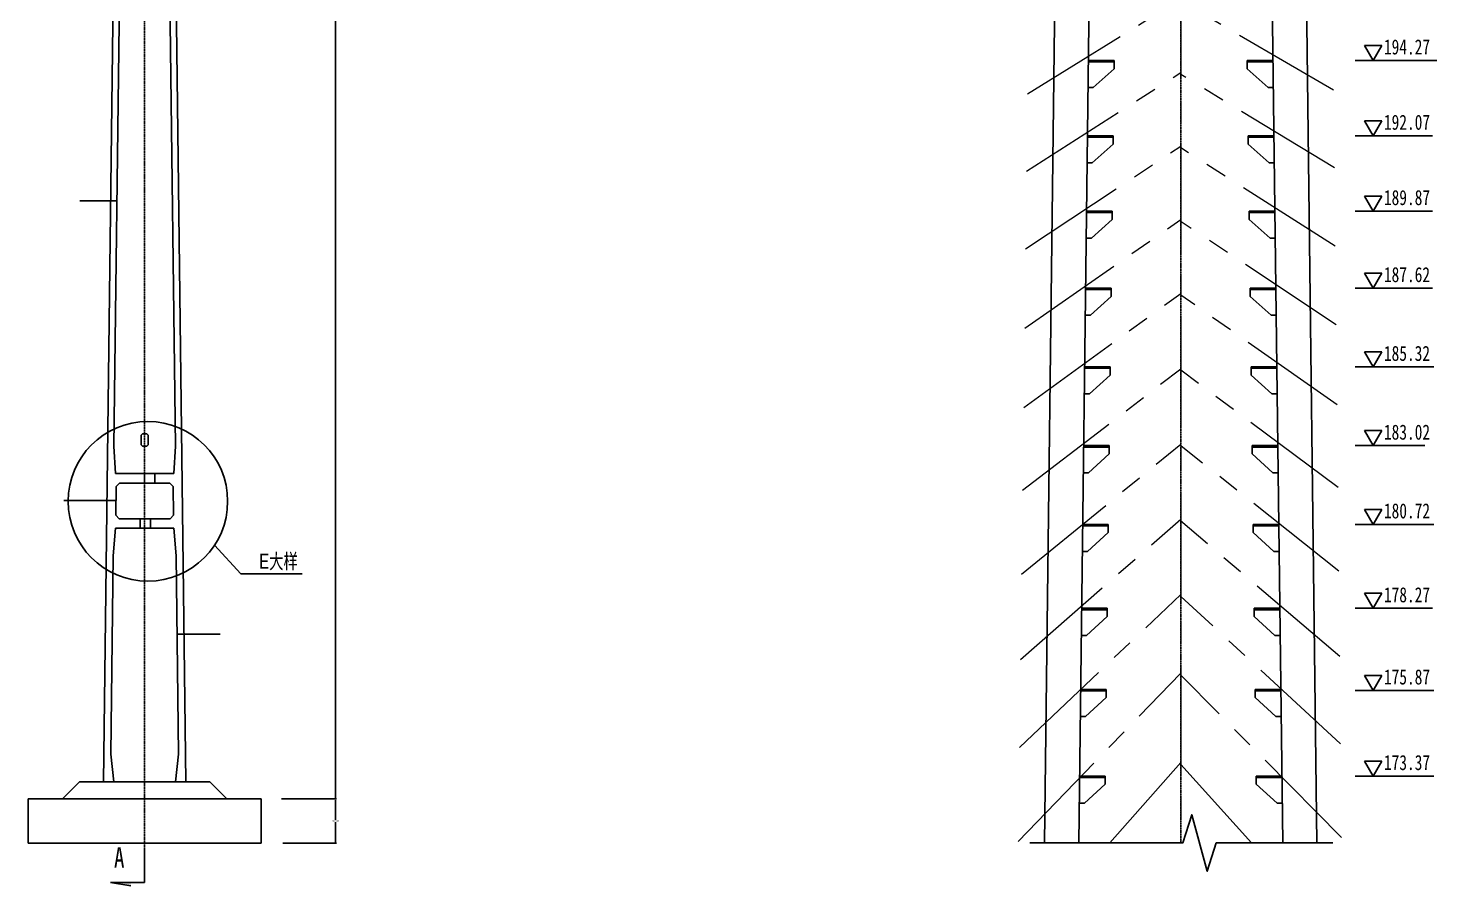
# Model space of a CAD drawing. Header units: millimetres. Extents: x 32645 to 210887, y 65210 to 90102.
# Drawn here: x 76459 to 97028, y 65790 to 78314 of the extents above; entities that cross this region are included whole.
import ezdxf

# ---------------------------------------------------------------- set-up
doc = ezdxf.new("R2010")
doc.units = ezdxf.units.MM
doc.linetypes.add('CENTER', pattern=[50.800000000000004, 31.75, -6.349999999999999, 6.349999999999999, -6.349999999999999])
doc.linetypes.add('DASHDOT', pattern=[1, 0.5, -0.25, 0, -0.25])
for name, color, linetype in [('1', 7, 'Continuous'), ('CX', 3, 'Continuous'), ('CYAN', 4, 'Continuous'), ('RED', 1, 'Continuous'), ('YC', 2, 'Continuous'), ('文本', 7, 'Continuous'), ('细实线', 7, 'Continuous')]:
    doc.layers.add(name, color=color, linetype=linetype)
doc.layers.add('中心线', color=1, linetype='CENTER', lineweight=15)
doc.styles.add('FS', font='', dxfattribs={"width": 0.7})
doc.styles.get("Standard").update_dxf_attribs({"font": 'arial.ttf'})
doc.styles.get('FS').set_extended_font_data('FangSong_GB2312')
doc.dimstyles.get("Standard").update_dxf_attribs({"dimtxt": 0.18, "dimasz": 0.18, "dimexe": 0.18, "dimexo": 0.0625, "dimgap": 0.09, "dimtad": 0, "dimtih": 1, "dimtoh": 1, "dimdec": 4, "dimzin": 0, "dimdsep": 46, "dimtxsty": 'Standard', "dimcen": 0.09, "dimadec": 0, "dimazin": 0, "dimtfac": 1, "dimtdec": 4, "dimtofl": 0, "dimtmove": 0, "dimatfit": 3, "dimfxl": 1, "dimtolj": 1, "dimtzin": 0, "dimarcsym": 0})

# ---------------------------------------------------------------- blocks, each defined once
blk = doc.blocks.new('*D1130')
at = {"layer": '1', "color": 0, "lineweight": -2, "transparency": 16777216}
for p, q in [((77664.99024652675, 75791.68346925444), (77211.9424123761, 75791.68346925444)), ((77664.99024652675, 75791.74596925444), (77664.99024652675, 75791.86346925443)), ((77754.81024652676, 75791.68346925444), (77665.17024652674, 75791.68346925444)), ((77754.99024652675, 75791.74596925444), (77754.99024652675, 75791.86346925443))]:
    blk.add_line(p, q, dxfattribs=at)
at = {"layer": '1', "color": 0, "transparency": 16777216}
for points in [[(77665.17024652674, 75791.71346925444), (77665.17024652674, 75791.65346925444), (77664.99024652675, 75791.68346925444)], [(77754.81024652676, 75791.71346925444), (77754.81024652676, 75791.65346925444), (77754.99024652675, 75791.68346925444)]]:
    blk.add_solid(points, dxfattribs=at)
at = {"layer": 'DEFPOINTS', "color": 0, "transparency": 16777216}
for p in [(77664.99024652675, 75791.68346925444), (77754.99024652675, 75791.68346925444), (77754.99024652675, 75791.68346925444)]:
    blk.add_point(p, dxfattribs=at)
at = {"layer": '1', "color": 0, "transparency": 16777216, "insert": (77211.40916544567, 75791.68346925444), "char_height": 0.18, "attachment_point": 5}
blk.add_mtext('\\A1;90.0000', dxfattribs=at)
blk = doc.blocks.new('*D1142')
at = {"layer": 'CYAN', "color": 0, "lineweight": -2, "transparency": 16777216}
for p, q in [((78509.82710679116, 87460.49690656568), (80944.78059582922, 87460.49690656568)), ((80944.60059582922, 87460.31690656568), (80944.60059582922, 77260.67880970323)), ((80944.60059582922, 67060.67690656518), (80944.60059582922, 77260.31500342763)), ((80157.87999026639, 67060.49690656518), (80944.78059582922, 67060.49690656518))]:
    blk.add_line(p, q, dxfattribs=at)
at = {"layer": 'CYAN', "color": 0, "transparency": 16777216}
for points in [[(80944.57059582922, 87460.31690656568), (80944.63059582922, 87460.31690656568), (80944.60059582922, 87460.49690656568)], [(80944.57059582922, 67060.67690656518), (80944.63059582922, 67060.67690656518), (80944.60059582922, 67060.49690656518)]]:
    blk.add_solid(points, dxfattribs=at)
at = {"layer": 'DEFPOINTS', "color": 0, "transparency": 16777216}
for p in [(78509.76460679116, 87460.49690656568), (80944.60059582922, 87460.49690656568), (80157.81749026639, 67060.49690656518)]:
    blk.add_point(p, dxfattribs=at)
at = {"layer": 'CYAN', "color": 0, "transparency": 16777216, "insert": (80944.60059582921, 77260.49690656544), "char_height": 0.18, "attachment_point": 5}
blk.add_mtext('\\A1;20400.0000', dxfattribs=at)
blk = doc.blocks.new('*D1144')
at = {"layer": 'CYAN', "color": 0, "lineweight": -2, "transparency": 16777216}
for p, q in [((80164.06749026639, 67060.49690656518), (80962.60059582921, 67060.49690656518)), ((80944.60059582921, 67042.49690656518), (80944.60059582921, 66753.68722034378)), ((80944.60059582921, 66428.4969065644), (80944.60059582921, 66717.3065927858)), ((80177.56111577539, 66410.4969065644), (80962.60059582921, 66410.4969065644))]:
    blk.add_line(p, q, dxfattribs=at)
at = {"layer": 'CYAN', "color": 0, "transparency": 16777216}
for points in [[(80941.60059582921, 67042.49690656518), (80947.60059582921, 67042.49690656518), (80944.60059582921, 67060.49690656518)], [(80941.60059582921, 66428.4969065644), (80947.60059582921, 66428.4969065644), (80944.60059582921, 66410.4969065644)]]:
    blk.add_solid(points, dxfattribs=at)
at = {"layer": 'DEFPOINTS', "color": 0, "transparency": 16777216}
for p in [(80157.81749026639, 67060.49690656518), (80944.60059582921, 67060.49690656518), (80171.31111577539, 66410.4969065644)]:
    blk.add_point(p, dxfattribs=at)
at = {"layer": 'CYAN', "color": 0, "transparency": 16777216, "insert": (80944.6005958292, 66735.4969065648), "char_height": 18, "attachment_point": 5}
blk.add_mtext('\\A1;650.0000', dxfattribs=at)
blk = doc.blocks.new('*D1205')
at = {"layer": '1', "color": 0, "lineweight": -2, "transparency": 16777216}
for p, q in [((78633.05165613574, 69463.62322939181), (78633.05165613574, 69463.74072939181)), ((78633.23165613573, 69463.56072939181), (78732.87165613574, 69463.56072939181)), ((78733.05165613574, 69463.62322939181), (78733.05165613574, 69463.74072939181)), ((78733.05165613574, 69463.56072939181), (79264.68668600189, 69463.56072939181))]:
    blk.add_line(p, q, dxfattribs=at)
at = {"layer": '1', "color": 0, "transparency": 16777216}
for points in [[(78633.23165613573, 69463.59072939181), (78633.23165613573, 69463.53072939182), (78633.05165613574, 69463.56072939181)], [(78732.87165613574, 69463.59072939181), (78732.87165613574, 69463.53072939182), (78733.05165613574, 69463.56072939181)]]:
    blk.add_solid(points, dxfattribs=at)
at = {"layer": 'DEFPOINTS', "color": 0, "transparency": 16777216}
for p in [(78633.05165613574, 69463.56072939181), (78633.05165613574, 69463.56072939181), (78733.05165613574, 69463.56072939181)]:
    blk.add_point(p, dxfattribs=at)
at = {"layer": '1', "color": 0, "transparency": 16777216, "insert": (79265.28138586547, 69463.56072939181), "char_height": 0.18, "attachment_point": 5}
blk.add_mtext('\\A1;100.0000', dxfattribs=at)
blk = doc.blocks.new('*D1292')
at = {"layer": '1', "color": 0, "lineweight": -2, "transparency": 16777216}
for p, q in [((77610.7315137799, 71418.42960985759), (76981.79857270104, 71418.42960985759)), ((77610.7315137799, 71418.49210985759), (77610.7315137799, 71418.60960985758)), ((77740.55168481659, 71418.42960985759), (77610.9115137799, 71418.42960985759)), ((77740.73168481658, 71418.38089541419), (77740.73168481658, 71418.2496098576))]:
    blk.add_line(p, q, dxfattribs=at)
at = {"layer": '1', "color": 0, "transparency": 16777216}
for points in [[(77610.9115137799, 71418.45960985759), (77610.9115137799, 71418.39960985759), (77610.7315137799, 71418.42960985759)], [(77740.55168481659, 71418.45960985759), (77740.55168481659, 71418.39960985759), (77740.73168481658, 71418.42960985759)]]:
    blk.add_solid(points, dxfattribs=at)
at = {"layer": 'DEFPOINTS', "color": 0, "transparency": 16777216}
for p in [(77610.7315137799, 71418.42960985759), (77740.73168481658, 71418.44339541419), (77740.73168481658, 71418.42960985759)]:
    blk.add_point(p, dxfattribs=at)
at = {"layer": '1', "color": 0, "transparency": 16777216, "insert": (76981.20448675287, 71418.42960985759), "char_height": 0.18, "attachment_point": 5}
blk.add_mtext('\\A1;130.0002', dxfattribs=at)

msp = doc.modelspace()

# ---------------------------------------------------------------- hatches: boundary and pattern name
at = {"layer": '细实线', "ltscale": 10}
msp.add_hatch(color=256, dxfattribs=at).paths.add_polyline_path([(77959.76460679802, 65789.51978541765), (77959.76460679802, 65839.51978542045), (77659.76460677567, 65839.51978541765)])

# ---------------------------------------------------------------- linework, layer by layer
at = {"layer": '1', "color": 1, "linetype": 'DASHDOT'}
for p, q in [((78159.76460679116, 87568.3444590804), (78159.76460679116, 66158.93407670442)), ((93287.98517608645, 86231.31084458408), (93287.98517608645, 66415.56967321612))]:
    msp.add_line(p, q, dxfattribs=at)
at = {"layer": '1', "color": 1}
for p, q in [((78109.76460679116, 72370.49685826871), (78129.76460679116, 72390.49685826871)), ((78109.76460679116, 72370.4968582687), (78109.76460679116, 72230.49685826869)), ((78129.76460679116, 72210.49685826869), (78109.76460679116, 72230.49685826869)), ((78129.76460679116, 72390.49685826871), (78189.76460679116, 72390.49685826871)), ((78129.76460679116, 72210.49685826869), (78189.76460679117, 72210.49685826869)), ((78209.76460679116, 72370.49685826871), (78189.76460679116, 72390.49685826871)), ((78209.76460679116, 72230.49685826869), (78189.76460679116, 72210.49685826869)), ((78209.76460679116, 72370.49685826871), (78209.76460679116, 72230.49685826869)), ((77735.59587170063, 71810.49685826871), (78583.93334188168, 71810.4968582687)), ((78159.76460679116, 71810.4968582687), (78159.76460679116, 71670.49685826871)), ((78309.76460679116, 71810.4968582687), (78309.76460679116, 71670.49685826871)), ((77738.02003119072, 71199.88411317063), (77743.2307582924, 71619.8687175652)), ((77793.85889899591, 71670.49685826871), (77743.85889899591, 71620.49685826871)), ((77793.85889899591, 71670.49685826871), (78525.67031458642, 71670.4968582687)), ((78575.67031458642, 71620.4968582687), (78525.6703145864, 71670.4968582687)), ((78576.29845528991, 71619.86871756522), (78581.50918239157, 71199.88411317063)), ((77787.40728609268, 71150.49685826867), (77737.40728609268, 71200.49685826867)), ((78582.12192748961, 71200.49685826867), (78532.12192748961, 71150.49685826867)), ((77735.67031338795, 71010.49685826866), (77700.70753423162, 70610.49685826866)), ((77735.67031338795, 71010.49685826867), (78583.85890019435, 71010.49685826867)), ((77787.40728609268, 71150.49685826867), (78532.12192748961, 71150.49685826867)), ((78093.06460679116, 71150.49685826866), (78093.06460679116, 71010.49685826867)), ((78243.06460679116, 71150.49685826866), (78243.06460679116, 71010.49685826867)), ((78618.82167935067, 70610.49685826866), (78583.85890019435, 71010.49685826866)), ((77664.72738594748, 67710.49690656512), (77700.70753423164, 70610.49685826873)), ((78654.80182763483, 67710.49690656512), (78618.82167935067, 70610.4968582686)), ((77664.72738594748, 67710.49690656512), (77709.76460679116, 67310.49690656512)), ((78654.80182763483, 67710.49690656512), (78609.76460679116, 67310.49690656512))]:
    msp.add_line(p, q, dxfattribs=at)
at = {"layer": '1', "color": 3}
for p, q in [((79180.10344064732, 70764.54819386464), (79565.67828126869, 70346.82322739798)), ((79565.67828126869, 70346.82322739798), (80457.7976024381, 70346.82322739798))]:
    msp.add_line(p, q, dxfattribs=at)
at = {"layer": 'CX', "color": 1, "linetype": 'Continuous'}
for p, q in [((77209.76460679116, 67310.49690656512), (76959.76460679127, 67060.49690656512)), ((77209.76460679116, 67310.49690656512), (79109.76460679116, 67310.49690656512)), ((79109.76460679116, 67310.49690656512), (79359.7646067911, 67060.49690656512)), ((76458.76460679116, 67060.49690656514), (76458.76460679116, 66410.49690656514)), ((76458.76460679116, 67060.49690656514), (76458.76460679116, 66410.49690656514)), ((76458.76460679116, 67060.49690656514), (79860.76460679116, 67060.49690656518)), ((79860.76460679116, 67060.49690656518), (79860.76460679116, 66410.49690656518)), ((76458.76460679116, 66410.49690656514), (79860.76460679116, 66410.49690656518))]:
    msp.add_line(p, q, dxfattribs=at)
at = {"layer": 'CX', "color": 3}
msp.add_circle((78206.60288629566, 71404.28726654788), 1164.890299745251, dxfattribs=at)
at = {"layer": 'RED', "linetype": 'Continuous'}
for p, q in [((77559.76460679116, 67310.49690656512), (77806.78687105919, 87220.4914065681)), ((78512.74234252314, 87220.49140656808), (78759.76460679116, 67310.49690656512)), ((91298.82260277637, 66415.56967321612), (91523.09649742657, 84492.04558202249)), ((95052.87385474633, 84492.04558202243), (95277.14774939652, 66415.56967321612)), ((91798.82260277633, 66415.56967321612), (92016.89336467204, 83992.0730820104)), ((94559.07698750086, 83992.07308201035), (94777.14774939655, 66415.56967321613)), ((77710.55865085695, 72210.49685826877), (77807.33284440535, 80010.49685826869)), ((78512.19636917696, 80010.49685826869), (78608.97056272536, 72210.49685826877)), ((77710.55865085697, 72210.49685826871), (77735.59587170063, 71810.49685826871)), ((78608.97056272536, 72210.4968582687), (78583.93334188168, 71810.4968582687))]:
    msp.add_line(p, q, dxfattribs=at)
at = {"layer": 'YC', "ltscale": 2}
for p, q in [((91940.5906351435, 77842.0730820104), (92315.59063514348, 77842.0730820104)), ((91940.5906351435, 77822.0730820104), (92315.59063514348, 77822.0730820104)), ((92315.5906351435, 77842.0730820104), (92315.59063514348, 77822.0730820104)), ((92315.59063514348, 77822.0730820104), (92315.5906351435, 77722.0730820104)), ((94635.37971702925, 77842.0730820104), (94260.37971702927, 77842.0730820104)), ((94260.37971702925, 77842.0730820104), (94260.37971702927, 77822.0730820104)), ((94635.37971702925, 77822.0730820104), (94260.37971702927, 77822.0730820104)), ((94260.37971702927, 77822.0730820104), (94260.37971702925, 77722.0730820104)), ((92315.59063514348, 77722.0730820104), (92010.68989072661, 77447.0730820104)), ((94260.37971702927, 77722.0730820104), (94565.28046144613, 77447.0730820104)), ((91935.68989072661, 77447.0730820104), (92010.6898907266, 77447.0730820104)), ((94640.28046144613, 77447.0730820104), (94565.28046144615, 77447.0730820104)), ((91926.94299246359, 76742.07308201044), (92301.94299246358, 76742.0730820104)), ((92301.94299246359, 76742.0730820104), (92301.94299246358, 76722.0730820104)), ((94649.02735970914, 76742.07308201044), (94274.02735970917, 76742.0730820104)), ((94274.02735970914, 76742.0730820104), (94274.02735970917, 76722.0730820104)), ((91926.94299246359, 76722.07308201044), (92301.94299246358, 76722.0730820104)), ((92301.94299246358, 76622.0730820104), (91997.04224804672, 76347.07308201044)), ((92301.94299246358, 76722.0730820104), (92301.94299246359, 76622.0730820104)), ((94649.02735970914, 76722.07308201044), (94274.02735970917, 76722.0730820104)), ((94274.02735970917, 76722.0730820104), (94274.02735970914, 76622.0730820104)), ((94274.02735970917, 76622.0730820104), (94578.92810412604, 76347.07308201044)), ((91922.04224804672, 76347.07308201044), (91997.0422480467, 76347.07308201044)), ((94653.92810412604, 76347.07308201044), (94578.92810412605, 76347.07308201044)), ((91913.2953497837, 75642.07308201044), (92288.29534978369, 75642.0730820104)), ((91913.2953497837, 75622.07308201044), (92288.29534978369, 75622.0730820104)), ((92288.29534978369, 75522.0730820104), (91983.39460536682, 75247.07308201044)), ((92288.2953497837, 75642.0730820104), (92288.29534978369, 75622.0730820104)), ((92288.29534978369, 75622.0730820104), (92288.2953497837, 75522.0730820104)), ((94662.67500238905, 75642.07308201044), (94287.67500238906, 75642.0730820104)), ((94287.67500238905, 75642.0730820104), (94287.67500238906, 75622.0730820104)), ((94662.67500238905, 75622.07308201044), (94287.67500238906, 75622.0730820104)), ((94287.67500238906, 75622.0730820104), (94287.67500238905, 75522.0730820104)), ((94287.67500238906, 75522.0730820104), (94592.57574680593, 75247.07308201044)), ((91908.39460536682, 75247.07308201044), (91983.3946053668, 75247.07308201044)), ((94667.57574680593, 75247.07308201044), (94592.57574680595, 75247.07308201044)), ((91899.02735970926, 74517.07308201044), (92274.02735970925, 74517.0730820104)), ((91899.02735970926, 74497.07308201044), (92274.02735970925, 74497.0730820104)), ((92274.02735970926, 74517.0730820104), (92274.02735970925, 74497.0730820104)), ((92274.02735970925, 74497.0730820104), (92274.02735970926, 74397.0730820104)), ((94676.94299246349, 74517.07308201044), (94301.9429924635, 74517.0730820104)), ((94301.94299246349, 74517.0730820104), (94301.9429924635, 74497.0730820104)), ((94676.94299246349, 74497.07308201044), (94301.9429924635, 74497.0730820104)), ((94301.9429924635, 74497.0730820104), (94301.94299246349, 74397.0730820104)), ((92274.02735970925, 74397.0730820104), (91969.12661529238, 74122.07308201044)), ((94301.9429924635, 74397.0730820104), (94606.84373688037, 74122.07308201044)), ((91894.12661529238, 74122.07308201044), (91969.12661529236, 74122.07308201044)), ((94681.84373688037, 74122.07308201044), (94606.84373688039, 74122.07308201044)), ((91884.75936963482, 73367.07308201036), (92259.7593696348, 73367.07308201032)), ((91884.75936963482, 73347.07308201036), (92259.7593696348, 73347.07308201032)), ((92259.7593696348, 73247.07308201032), (91954.85862521794, 72972.07308201036)), ((92259.75936963482, 73367.07308201032), (92259.7593696348, 73347.07308201032)), ((92259.7593696348, 73347.07308201032), (92259.75936963482, 73247.07308201032)), ((94691.21098253793, 73367.07308201036), (94316.21098253794, 73367.07308201032)), ((94316.21098253793, 73367.07308201032), (94316.21098253794, 73347.07308201032)), ((94691.21098253793, 73347.07308201036), (94316.21098253794, 73347.07308201032)), ((94316.21098253794, 73347.07308201032), (94316.21098253793, 73247.07308201032)), ((94316.21098253794, 73247.07308201032), (94621.11172695481, 72972.07308201036)), ((91879.85862521794, 72972.07308201036), (91954.85862521792, 72972.07308201036)), ((94696.11172695481, 72972.07308201036), (94621.11172695483, 72972.07308201036)), ((91870.49137956038, 72217.07308201047), (92245.49137956036, 72217.07308201047)), ((92245.49137956038, 72217.07308201047), (92245.49137956036, 72197.07308201047)), ((94705.47897261237, 72217.07308201047), (94330.47897261239, 72217.07308201047)), ((94330.47897261237, 72217.07308201047), (94330.47897261239, 72197.07308201047)), ((91870.49137956038, 72197.07308201047), (92245.49137956036, 72197.07308201047)), ((92245.49137956036, 72097.07308201047), (91940.5906351435, 71822.07308201047)), ((92245.49137956036, 72197.07308201047), (92245.49137956038, 72097.07308201047)), ((94705.47897261237, 72197.07308201047), (94330.47897261239, 72197.07308201047)), ((94330.47897261239, 72197.07308201047), (94330.47897261237, 72097.07308201047)), ((94330.47897261239, 72097.07308201047), (94635.37971702925, 71822.07308201047)), ((91865.5906351435, 71822.07308201047), (91940.59063514348, 71822.07308201047)), ((94710.37971702925, 71822.07308201047), (94635.37971702927, 71822.07308201047)), ((91856.22338948594, 71067.07308201047), (92231.22338948592, 71067.07308201047)), ((91856.22338948594, 71047.07308201047), (92231.22338948592, 71047.07308201047)), ((92231.22338948594, 71067.07308201047), (92231.22338948592, 71047.07308201047)), ((92231.22338948592, 71047.07308201047), (92231.22338948594, 70947.07308201047)), ((94719.74696268681, 71067.07308201047), (94344.74696268683, 71067.07308201047)), ((94344.74696268681, 71067.07308201047), (94344.74696268683, 71047.07308201047)), ((94719.74696268681, 71047.07308201047), (94344.74696268683, 71047.07308201047)), ((94344.74696268683, 71047.07308201047), (94344.74696268681, 70947.07308201047)), ((92231.22338948592, 70947.07308201047), (91926.32264506906, 70672.07308201047)), ((94344.74696268683, 70947.07308201047), (94649.6477071037, 70672.07308201047)), ((91851.32264506906, 70672.07308201047), (91926.32264506904, 70672.07308201047)), ((94724.6477071037, 70672.07308201047), (94649.64770710371, 70672.07308201047)), ((91841.33505201695, 69842.07308201047), (92216.33505201693, 69842.07308201044)), ((91841.33505201695, 69822.07308201047), (92216.33505201693, 69822.07308201044)), ((92216.33505201695, 69842.07308201044), (92216.33505201693, 69822.07308201044)), ((92216.33505201693, 69822.07308201044), (92216.33505201695, 69722.07308201044)), ((94734.63530015579, 69842.07308201047), (94359.63530015582, 69842.07308201044)), ((94359.63530015579, 69842.07308201044), (94359.63530015582, 69822.07308201044)), ((94734.63530015579, 69822.07308201047), (94359.63530015582, 69822.07308201044)), ((94359.63530015582, 69822.07308201044), (94359.63530015579, 69722.07308201044)), ((92216.33505201693, 69722.07308201044), (91911.43430760008, 69447.07308201047)), ((94359.63530015582, 69722.07308201044), (94664.53604457268, 69447.07308201047)), ((91836.43430760008, 69447.07308201047), (91911.43430760005, 69447.07308201047)), ((94739.53604457268, 69447.07308201047), (94664.5360445727, 69447.07308201047)), ((91826.63984692184, 68657.63955134398), (92201.63984692181, 68657.63955134393)), ((91826.63984692184, 68637.63955134398), (92201.63984692181, 68637.63955134393)), ((92201.63984692181, 68537.63955134393), (91896.73910250494, 68262.63955134398)), ((92201.63984692184, 68657.63955134393), (92201.63984692181, 68637.63955134393)), ((92201.63984692181, 68637.63955134393), (92201.63984692184, 68537.63955134393)), ((94749.33050525092, 68657.63955134398), (94374.33050525094, 68657.63955134393)), ((94374.33050525092, 68657.63955134393), (94374.33050525094, 68637.63955134393)), ((94749.33050525092, 68637.63955134398), (94374.33050525094, 68637.63955134393)), ((94374.33050525094, 68637.63955134393), (94374.33050525092, 68537.63955134393)), ((94374.33050525094, 68537.63955134393), (94679.23124966779, 68262.63955134398)), ((91821.73910250494, 68262.63955134398), (91896.73910250493, 68262.63955134398)), ((94754.23124966779, 68262.63955134398), (94679.23124966782, 68262.63955134398)), ((91810.93802968445, 67392.07308201044), (92185.93802968443, 67392.0730820104)), ((91810.93802968445, 67372.07308201044), (92185.93802968443, 67372.0730820104)), ((92185.93802968443, 67272.0730820104), (91881.03728526756, 66997.07308201044)), ((92185.93802968445, 67392.0730820104), (92185.93802968443, 67372.0730820104)), ((92185.93802968443, 67372.0730820104), (92185.93802968445, 67272.0730820104)), ((94765.0323224883, 67392.07308201044), (94390.03232248832, 67392.0730820104)), ((94390.0323224883, 67392.0730820104), (94390.03232248832, 67372.0730820104)), ((94765.0323224883, 67372.07308201044), (94390.03232248832, 67372.0730820104)), ((94390.03232248832, 67372.0730820104), (94390.0323224883, 67272.0730820104)), ((94390.03232248832, 67272.0730820104), (94694.93306690519, 66997.07308201044)), ((91806.03728526756, 66997.07308201044), (91881.03728526755, 66997.07308201044)), ((94769.93306690519, 66997.07308201044), (94694.9330669052, 66997.07308201044))]:
    msp.add_line(p, q, dxfattribs=at)
at = {"layer": '中心线', "ltscale": 50}
for p, q in [((93287.98517608637, 84242.0730820104), (93287.98517608637, 66415.56967321612)), ((91052.12861466946, 77355.57698125471), (93287.98517608637, 78740.62452196152)), ((95518.61742403687, 77408.10598183409), (93290.6947381386, 78709.11227588078)), ((91038.12988926297, 76227.27971349255), (93287.98517608637, 77665.34773257906)), ((95531.99606670745, 76274.00650776485), (93291.15707599308, 77636.88655043511)), ((91024.02368275652, 75090.31946906923), (93287.98517608637, 76591.81642039391)), ((95545.33318094753, 75132.40705706572), (93287.98517608637, 76568.17111897029)), ((91009.68353472368, 73934.50353761854), (93288.00877273327, 75517.33221825416)), ((95557.58707116995, 73982.02625371664), (93292.39859011926, 75487.92583941856)), ((90995.29048624911, 72774.42383057447), (93287.98517608637, 74438.45278145376)), ((95571.87517305557, 72813.75869575767), (93287.98517608637, 74417.11760541398)), ((90980.29841938024, 71566.06324093649), (93287.98517608637, 73339.4386542063)), ((95585.28353588423, 71607.83477098632), (93287.98517608637, 73317.19621115935)), ((90965.07410260286, 70338.98330867721), (93287.98517608637, 72240.60253079707)), ((95598.46276111781, 70384.07296804161), (93295.74218351423, 72211.08525509432)), ((90949.60646499909, 69092.29171782221), (93287.98517608634, 71142.1285593539)), ((95611.10686657591, 69138.50306031319), (93286.49214446862, 71117.9548831238)), ((90933.71723127687, 67811.61947980784), (93287.98517608637, 70042.22479787814)), ((95623.55551107883, 67861.63521810848), (93287.98517608637, 70016.68653374405)), ((90916.67893057977, 66438.33244361836), (93287.98517608637, 68893.46314564993)), ((95636.01559790474, 66494.86744310809), (93288.40465544665, 68866.94370687417)), ((92254.86778187324, 66415.56967321612), (93287.98517608637, 67591.45974084933)), ((94320.34312671248, 66415.56967321612), (93287.98517608637, 67562.92449686705))]:
    msp.add_line(p, q, dxfattribs=at)
at = {"layer": '细实线', "ltscale": 10}
for p, q in [((96097.62983124646, 77842.07308200386), (95970.61277202007, 78062.07308200642)), ((96224.64689046521, 78062.07308200642), (95970.61277202007, 78062.07308200898)), ((96097.6298312413, 77842.07308200386), (96224.64689046521, 78062.07308200642)), ((97027.93407288326, 77842.07308201154), (95834.52880008219, 77842.07308200642)), ((96097.62983124646, 76742.07308200387), (95970.61277202007, 76962.07308200643)), ((96224.64689046521, 76962.07308200643), (95970.61277202007, 76962.073082009)), ((96097.6298312413, 76742.07308200387), (96224.64689046521, 76962.07308200643)), ((96962.4751870576, 76742.07308201156), (95834.52880008219, 76742.07308200643)), ((96097.62983124913, 75642.07308200387), (95970.61277202272, 75862.07308200643)), ((96224.64689046788, 75862.07308200643), (95970.61277202272, 75862.073082009)), ((96097.62983124396, 75642.07308200387), (96224.64689046788, 75862.07308200643)), ((96962.47581291612, 75642.07308201156), (95834.52880008485, 75642.07308200643)), ((96097.62983124646, 74517.07308200387), (95970.61277202007, 74737.07308200643)), ((96224.64689046521, 74737.07308200643), (95970.61277202007, 74737.073082009)), ((96097.6298312413, 74517.07308200387), (96224.64689046521, 74737.07308200643)), ((96962.47581291333, 74517.07308201156), (95834.52880008219, 74517.07308200643)), ((96097.62983124913, 73367.0730820038), (95970.61277202272, 73587.07308200636)), ((96224.64689046788, 73587.07308200636), (95970.61277202272, 73587.07308200892)), ((96097.62983124396, 73367.0730820038), (96224.64689046788, 73587.07308200636)), ((96984.29502428739, 73367.07308201148), (95834.52880008485, 73367.07308200636)), ((96097.62983124304, 72217.07308200392), (95970.61277201666, 72437.07308200648)), ((96224.6468904618, 72437.07308200648), (95970.61277201666, 72437.07308200904)), ((96097.62983123788, 72217.07308200392), (96224.6468904618, 72437.07308200648)), ((96853.37787848598, 72217.0730820116), (95834.52880007877, 72217.07308200648)), ((96097.62983124884, 71067.07308200392), (95970.61277202243, 71287.07308200648)), ((96224.64689046757, 71287.07308200648), (95970.61277202243, 71287.07308200904)), ((96097.62983124367, 71067.07308200392), (96224.64689046757, 71287.07308200648)), ((96984.2950242871, 71067.0730820116), (95834.52880008456, 71067.07308200648)), ((96097.62983124913, 69842.0730820039), (95970.61277202272, 70062.07308200646)), ((96224.64689046788, 70062.07308200646), (95970.61277202272, 70062.07308200902)), ((96097.62983124396, 69842.0730820039), (96224.64689046788, 70062.07308200646)), ((96962.47581291612, 69842.07308201159), (95834.52880008485, 69842.07308200646)), ((96097.62983124646, 68642.0730820039), (95970.61277202007, 68862.07308200646)), ((96224.64689046521, 68862.07308200646), (95970.61277202007, 68862.07308200902)), ((96097.6298312413, 68642.0730820039), (96224.64689046521, 68862.07308200646)), ((96984.29502428473, 68642.07308201159), (95834.52880008219, 68642.07308200646)), ((96097.62983124884, 67392.07308200387), (95970.61277202243, 67612.07308200643)), ((96224.64689046757, 67612.07308200643), (95970.61277202243, 67612.073082009)), ((96097.62983124367, 67392.07308200387), (96224.64689046757, 67612.07308200643)), ((96984.2950242871, 67392.07308201156), (95834.52880008456, 67392.07308200643)), ((78159.76460679116, 65839.51978542085), (78159.76460679116, 66339.51978541794)), ((77959.76460680611, 65789.51978541794), (77659.76460680611, 65839.51978541794)), ((78159.76460679116, 65839.51978542085), (77659.76460679116, 65839.51978541794))]:
    msp.add_line(p, q, dxfattribs=at)
at = {"layer": '细实线', "color": 4}
msp.add_lwpolyline([(91086.94718984401, 66415.56967321612), (93318.94202725185, 66415.56967321612), (93450.19202725883, 66828.06967321612), (93675.19202724952, 66003.06967323474), (93806.44202727047, 66415.56967321612), (95510.30350559525, 66415.56967321612)], dxfattribs=at)

# ---------------------------------------------------------------- texts
at = {"layer": 'CYAN', "color": 4, "width": 0.7}
msp.add_text('E大样', height=220, dxfattribs=at).set_placement((79833.50997004705, 70419.50485963306))
at = {"layer": '文本', "style": 'FS', "width": 0.75}
for s, height, p in [('194.27', 220, (96255.67121956026, 77930.07308200898)), ('192.07', 220, (96255.67121956026, 76830.073082009)), ('189.87', 220, (96255.67121956291, 75730.073082009)), ('187.62', 220, (96255.67121956026, 74605.073082009)), ('185.32', 220, (96255.67121956291, 73455.07308200892)), ('183.02', 220, (96255.67121955683, 72305.07308200904)), ('180.72', 220, (96255.67121956262, 71155.07308200904)), ('178.27', 220, (96255.67121956291, 69930.07308200902)), ('175.87', 220, (96255.67121956026, 68730.07308200902)), ('173.37', 220, (96255.67121956262, 67480.073082009)), ('A', 300, (77711.99800808234, 66053.66913884241))]:
    msp.add_text(s, height=height, dxfattribs=at).set_placement(p)

# ---------------------------------------------------------------- dimensions: what is measured, and where the dimension line sits
at = {"layer": '1', "color": 1}
for base, p1, p2, picture, middle in [((77754.99024652675, 75791.68346925444), (77664.99024652675, 75791.68346925444), (77754.99024652675, 75791.68346925444), '*D1130', (77211.40916544567, 75791.68346925444)), ((77740.73168481658, 71418.42960985759), (77610.7315137799, 71418.42960985759), (77740.73168481658, 71418.44339541419), '*D1292', (76981.20448675287, 71418.42960985759))]:
    dim = msp.add_linear_dim(base=base, p1=p1, p2=p2, dimstyle='Standard', dxfattribs=at)
    dim.commit()
    dim.dimension.update_dxf_attribs({"geometry": picture, "text_midpoint": middle, "dimtype": 160})
dim = msp.add_linear_dim(base=(78633.05165613574, 69463.56072939181), p1=(78733.05165613574, 69463.56072939181), p2=(78633.05165613574, 69463.56072939181), angle=180, dimstyle='Standard', dxfattribs=at)
dim.commit()
dim.dimension.update_dxf_attribs({"geometry": '*D1205', "text_midpoint": (79265.28138586547, 69463.56072939181), "dimtype": 160})
at = {"layer": 'CYAN', "color": 4}
dim = msp.add_linear_dim(base=(80944.60059582922, 87460.49690656568), p1=(80157.81749026639, 67060.49690656518), p2=(78509.76460679116, 87460.49690656568), angle=90, dimstyle='Standard', dxfattribs=at)
dim.commit()
dim.dimension.update_dxf_attribs({"geometry": '*D1142', "text_midpoint": (80944.60059582921, 77260.49690656544)})
dim = msp.add_linear_dim(base=(80944.60059582921, 67060.49690656518), p1=(80171.31111577539, 66410.4969065644), p2=(80157.81749026639, 67060.49690656518), angle=90, dimstyle='Standard', override={"dimscale": 100}, dxfattribs=at)
dim.commit()
dim.dimension.update_dxf_attribs({"geometry": '*D1144', "text_midpoint": (80944.6005958292, 66735.4969065648)})

doc.saveas('drawing.dxf')
